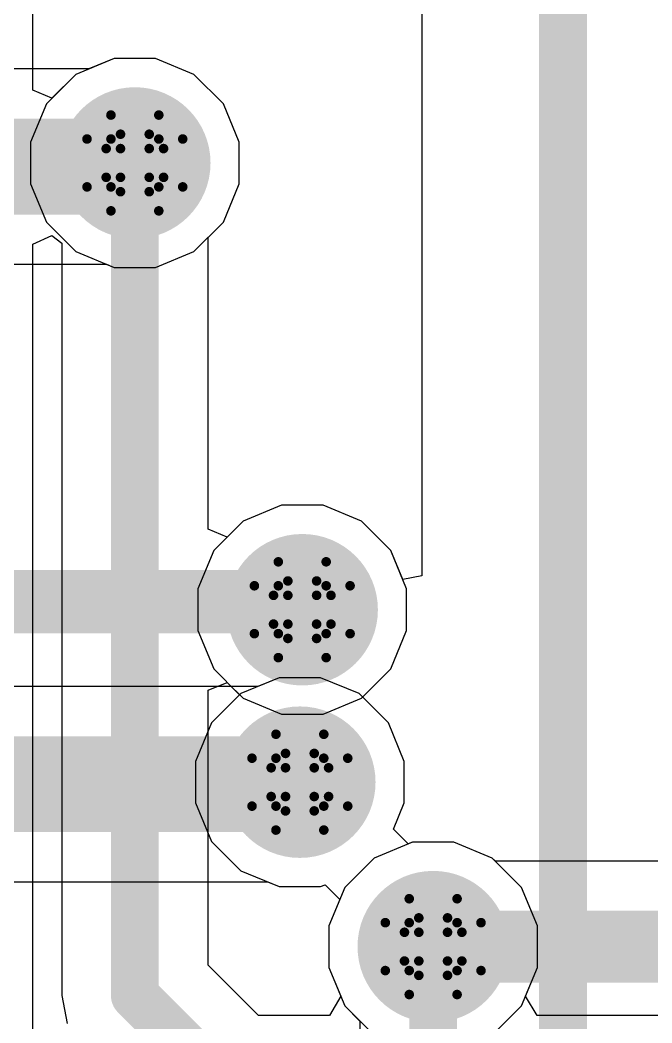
# Model space of a CAD drawing. Header units: inches. Extents: x -3 to 5259, y -3 to 5282.
# Drawn here: x 4.36 to 7.71, y 49.24 to 54.56 of the extents above; entities that cross this region are included whole.
import ezdxf

# ---------------------------------------------------------------- set-up
doc = ezdxf.new("R2010")
doc.units = ezdxf.units.IN
for name, color, linetype in [('Bottom Layer', 5, 'Continuous'), ('Bottom Solder', 6, 'Continuous'), ('Drill Drawing', 1, 'Continuous'), ('Layer 1', 16, 'Continuous'), ('Layer 2', 76, 'Continuous'), ('Top Layer', 1, 'Continuous'), ('Top Solder', 216, 'Continuous'), ('Via Holes', 16, 'Continuous')]:
    doc.layers.add(name, color=color, linetype=linetype)

msp = doc.modelspace()

# ---------------------------------------------------------------- hatches: boundary and pattern name
at = {"layer": 'Bottom Layer'}
h = msp.add_hatch(color=5, dxfattribs=at)
edge = h.paths.add_edge_path()
edge.add_arc((4.966238479999999, 53.80382178), 0.2999994, 0, 360)
h = msp.add_hatch(color=5, dxfattribs=at)
edge = h.paths.add_edge_path()
edge.add_arc((5.8545476, 51.435), 0.2999994, 0, 360)
h = msp.add_hatch(color=5, dxfattribs=at)
edge = h.paths.add_edge_path()
edge.add_arc((5.842, 50.5206), 0.2999994, 0, 360)
h = msp.add_hatch(color=5, dxfattribs=at)
edge = h.paths.add_edge_path()
edge.add_arc((6.549456039999999, 49.64856466), 0.2999994, 0, 360)
at = {"layer": 'Bottom Solder'}
h = msp.add_hatch(color=6, dxfattribs=at)
edge = h.paths.add_edge_path()
edge.add_arc((4.966238479999999, 53.80382178), 0.4015993999999999, 0, 360)
h = msp.add_hatch(color=6, dxfattribs=at)
edge = h.paths.add_edge_path()
edge.add_arc((5.8545476, 51.435), 0.4015993999999999, 0, 360)
h = msp.add_hatch(color=6, dxfattribs=at)
edge = h.paths.add_edge_path()
edge.add_arc((5.842, 50.5206), 0.4015993999999999, 0, 360)
h = msp.add_hatch(color=6, dxfattribs=at)
edge = h.paths.add_edge_path()
edge.add_arc((6.549456039999999, 49.64856466), 0.4015993999999999, 0, 360)
at = {"layer": 'Layer 1'}
h = msp.add_hatch(color=16, dxfattribs=at)
edge = h.paths.add_edge_path()
edge.add_arc((4.966238479999999, 53.80382178), 0.2999994, 0, 360)
h = msp.add_hatch(color=16, dxfattribs=at)
edge = h.paths.add_edge_path()
edge.add_arc((5.8545476, 51.435), 0.2999994, 0, 360)
h = msp.add_hatch(color=16, dxfattribs=at)
edge = h.paths.add_edge_path()
edge.add_arc((5.842, 50.5206), 0.2999994, 0, 360)
h = msp.add_hatch(color=16, dxfattribs=at)
edge = h.paths.add_edge_path()
edge.add_arc((6.549456039999999, 49.64856466), 0.2999994, 0, 360)
at = {"layer": 'Layer 2'}
h = msp.add_hatch(color=76, dxfattribs=at)
edge = h.paths.add_edge_path()
edge.add_arc((4.966238479999999, 53.80382178), 0.2999994, 0, 360)
h = msp.add_hatch(color=76, dxfattribs=at)
edge = h.paths.add_edge_path()
edge.add_arc((5.8545476, 51.435), 0.2999994, 0, 360)
h = msp.add_hatch(color=76, dxfattribs=at)
edge = h.paths.add_edge_path()
edge.add_arc((5.842, 50.5206), 0.2999994, 0, 360)
h = msp.add_hatch(color=76, dxfattribs=at)
edge = h.paths.add_edge_path()
edge.add_arc((6.549456039999999, 49.64856466), 0.2999994, 0, 360)
at = {"layer": 'Top Layer'}
h = msp.add_hatch(color=1, dxfattribs=at)
edge = h.paths.add_edge_path()
edge.add_arc((4.966238479999999, 53.80382178), 0.2999994, 0, 360)
h = msp.add_hatch(color=1, dxfattribs=at)
edge = h.paths.add_edge_path()
edge.add_arc((5.8545476, 51.435), 0.2999994, 0, 360)
h = msp.add_hatch(color=1, dxfattribs=at)
edge = h.paths.add_edge_path()
edge.add_arc((5.842, 50.5206), 0.2999994, 0, 360)
h = msp.add_hatch(color=1, dxfattribs=at)
edge = h.paths.add_edge_path()
edge.add_arc((6.549456039999999, 49.64856466), 0.2999994, 0, 360)
at = {"layer": 'Top Solder'}
h = msp.add_hatch(color=216, dxfattribs=at)
edge = h.paths.add_edge_path()
edge.add_arc((4.966238479999999, 53.80382178), 0.4015993999999999, 0, 360)
h = msp.add_hatch(color=216, dxfattribs=at)
edge = h.paths.add_edge_path()
edge.add_arc((5.8545476, 51.435), 0.4015993999999999, 0, 360)
h = msp.add_hatch(color=216, dxfattribs=at)
edge = h.paths.add_edge_path()
edge.add_arc((5.842, 50.5206), 0.4015993999999999, 0, 360)
h = msp.add_hatch(color=216, dxfattribs=at)
edge = h.paths.add_edge_path()
edge.add_arc((6.549456039999999, 49.64856466), 0.4015993999999999, 0, 360)
at = {"layer": 'Via Holes'}
h = msp.add_hatch(color=7, dxfattribs=at)
edge = h.paths.add_edge_path()
edge.add_arc((4.966238479999999, 53.80382178), 0.1499997, 0, 360)
h = msp.add_hatch(color=7, dxfattribs=at)
edge = h.paths.add_edge_path()
edge.add_arc((5.8545476, 51.435), 0.1499997, 0, 360)
h = msp.add_hatch(color=7, dxfattribs=at)
edge = h.paths.add_edge_path()
edge.add_arc((5.842, 50.5206), 0.1499997, 0, 360)
h = msp.add_hatch(color=7, dxfattribs=at)
edge = h.paths.add_edge_path()
edge.add_arc((6.549456039999999, 49.64856466), 0.1499997, 0, 360)

# ---------------------------------------------------------------- linework, layer by layer
at = {"layer": 'Bottom Layer'}
for p, q in [((4.42461142, 54.18917533999999), (4.42461142, 58.29936016)), ((4.85604058, 54.35782117999999), (4.65242402, 54.27348048)), ((5.07643638, 54.35782117999999), (4.85604058, 54.35782117999999)), ((5.28005294, 54.27348048), (5.07643638, 54.35782117999999)), ((4.65242402, 54.27348048), (4.52621142, 54.14726787999999)), ((5.43589718, 54.11763624), (5.28005294, 54.27348048)), ((4.52621142, 54.14726787999999), (4.42461142, 54.18917533999999)), ((5.52023788, 53.91401967999999), (5.43589718, 54.11763624)), ((5.52023788, 53.69362388), (5.52023788, 53.91401967999999)), ((5.43589718, 53.49000732), (5.52023788, 53.69362388)), ((5.35470354, 53.40881368), (5.43589718, 53.49000732)), ((4.42461142, 53.37410966), (4.525731359999999, 53.41962646)), ((4.525731359999999, 53.41962646), (4.57777342, 53.37923283999999)), ((5.35470354, 51.86231436), (5.35470354, 53.40881368)), ((4.42461142, 43.7144287), (4.42461142, 53.37410966)), ((4.57777342, 53.37923283999999), (4.57777342, 49.38976151999999)), ((5.7443497, 51.9889994), (5.54073314, 51.90465869999999)), ((5.964745499999999, 51.9889994), (5.7443497, 51.9889994)), ((6.16836206, 51.90465869999999), (5.964745499999999, 51.9889994)), ((5.54073314, 51.90465869999999), (5.45630354, 51.82022910000001)), ((6.324206299999999, 51.74881446), (6.16836206, 51.90465869999999)), ((5.45630354, 51.82022910000001), (5.35470354, 51.86231436)), ((6.408547, 51.5451979), (6.324206299999999, 51.74881446)), ((6.408547, 51.3248021), (6.408547, 51.5451979)), ((6.324206299999999, 51.12118553999999), (6.408547, 51.3248021)), ((6.16836206, 50.9653413), (6.324206299999999, 51.12118553999999)), ((5.35470354, 51.00768564), (5.45630354, 51.0497709)), ((5.45630354, 51.0497709), (5.54073314, 50.9653413)), ((5.35470354, 49.55066798), (5.35470354, 51.00768564)), ((5.54073314, 50.9653413), (5.7443497, 50.88100059999999)), ((5.964745499999999, 50.88100059999999), (6.16836206, 50.9653413)), ((5.7443497, 50.88100059999999), (5.964745499999999, 50.88100059999999)), ((6.43925814, 50.20256406), (6.23564158, 50.11822335999999)), ((6.65965394, 50.20256406), (6.43925814, 50.20256406)), ((6.8632705, 50.11822335999999), (6.65965394, 50.20256406)), ((6.23564158, 50.11822335999999), (6.07979734, 49.96237912)), ((7.01911474, 49.96237912), (6.8632705, 50.11822335999999)), ((6.07979734, 49.96237912), (5.99545664, 49.75876256)), ((7.10345544, 49.75876256), (7.01911474, 49.96237912)), ((5.99545664, 49.75876256), (5.99545664, 49.53836676)), ((7.10345544, 49.53836676), (7.10345544, 49.75876256)), ((5.62190646, 49.28346506), (5.35470354, 49.55066798)), ((5.99545664, 49.53836676), (6.05895664, 49.3850676)), ((7.03995544, 49.3850676), (7.10345544, 49.53836676)), ((4.57777342, 49.38976151999999), (4.6073441, 49.24110294)), ((6.05895664, 49.3850676), (5.99833446, 49.28346506)), ((7.100577619999999, 49.28346506), (7.03995544, 49.3850676)), ((5.99833446, 49.28346506), (5.62190646, 49.28346506)), ((18.8835919, 49.28346506), (7.100577619999999, 49.28346506))]:
    msp.add_line(p, q, dxfattribs=at)
for points in [[(4.966238479999999, 49.38976151999999, 0.254, 0.254, 0), (4.966238479999999, 53.80382178, 0.254, 0.254, 0)], [(4.966238479999999, 49.38976151999999, 0.254, 0.254, 0), (5.460999999999999, 48.895, 0.254, 0.254, 0)]]:
    msp.add_lwpolyline(points, format="xyseb", dxfattribs=at)
for points in [[(4.90273848, 53.80382178, 0.127, 0.127, 1), (5.02973848, 53.80382178, 0.127, 0.127, 1)], [(4.90273848, 49.38976151999999, 0.127, 0.127, 1), (5.02973848, 49.38976151999999, 0.127, 0.127, 1)], [(4.90273848, 49.38976151999999, 0.127, 0.127, 1), (5.02973848, 49.38976151999999, 0.127, 0.127, 1)]]:
    msp.add_lwpolyline(points, format="xyseb", close=True, dxfattribs=at)
at = {"layer": 'Drill Drawing'}
for points in [[(4.83923848, 53.93082178, 0.0508, 0.0508, 0), (4.83923848, 54.05782177999999, 0.0508, 0.0508, 0)], [(4.83923848, 54.05782177999999, 0.0508, 0.0508, 0), (5.09323848, 54.05782177999999, 0.0508, 0.0508, 0)], [(5.09323848, 53.93082178, 0.0508, 0.0508, 0), (5.09323848, 54.05782177999999, 0.0508, 0.0508, 0)], [(4.890038479999999, 53.88002178, 0.0508, 0.0508, 0), (4.890038479999999, 53.95622177999999, 0.0508, 0.0508, 0)], [(4.890038479999999, 53.95622177999999, 0.0508, 0.0508, 0), (5.04243848, 53.95622177999999, 0.0508, 0.0508, 0)], [(5.04243848, 53.88002178, 0.0508, 0.0508, 0), (5.04243848, 53.95622177999999, 0.0508, 0.0508, 0)], [(4.71223848, 53.67682178, 0.0508, 0.0508, 0), (4.71223848, 53.93082178, 0.0508, 0.0508, 0)], [(4.71223848, 53.93082178, 0.0508, 0.0508, 0), (4.83923848, 53.93082178, 0.0508, 0.0508, 0)], [(5.09323848, 53.93082178, 0.0508, 0.0508, 0), (5.220238479999999, 53.93082178, 0.0508, 0.0508, 0)], [(5.220238479999999, 53.67682178, 0.0508, 0.0508, 0), (5.220238479999999, 53.93082178, 0.0508, 0.0508, 0)], [(4.813838479999999, 53.72762177999999, 0.0508, 0.0508, 0), (4.813838479999999, 53.88002178, 0.0508, 0.0508, 0)], [(4.813838479999999, 53.88002178, 0.0508, 0.0508, 0), (4.890038479999999, 53.88002178, 0.0508, 0.0508, 0)], [(5.04243848, 53.88002178, 0.0508, 0.0508, 0), (5.11863848, 53.88002178, 0.0508, 0.0508, 0)], [(5.11863848, 53.72762177999999, 0.0508, 0.0508, 0), (5.11863848, 53.88002178, 0.0508, 0.0508, 0)], [(4.813838479999999, 53.72762177999999, 0.0508, 0.0508, 0), (4.890038479999999, 53.72762177999999, 0.0508, 0.0508, 0)], [(4.890038479999999, 53.65142178, 0.0508, 0.0508, 0), (4.890038479999999, 53.72762177999999, 0.0508, 0.0508, 0)], [(5.04243848, 53.72762177999999, 0.0508, 0.0508, 0), (5.11863848, 53.72762177999999, 0.0508, 0.0508, 0)], [(5.04243848, 53.65142178, 0.0508, 0.0508, 0), (5.04243848, 53.72762177999999, 0.0508, 0.0508, 0)], [(4.71223848, 53.67682178, 0.0508, 0.0508, 0), (4.83923848, 53.67682178, 0.0508, 0.0508, 0)], [(4.83923848, 53.54982178, 0.0508, 0.0508, 0), (4.83923848, 53.67682178, 0.0508, 0.0508, 0)], [(4.890038479999999, 53.65142178, 0.0508, 0.0508, 0), (5.04243848, 53.65142178, 0.0508, 0.0508, 0)], [(5.09323848, 53.67682178, 0.0508, 0.0508, 0), (5.220238479999999, 53.67682178, 0.0508, 0.0508, 0)], [(5.09323848, 53.54982178, 0.0508, 0.0508, 0), (5.09323848, 53.67682178, 0.0508, 0.0508, 0)], [(4.83923848, 53.54982178, 0.0508, 0.0508, 0), (5.09323848, 53.54982178, 0.0508, 0.0508, 0)], [(5.727547599999999, 51.56199999999999, 0.0508, 0.0508, 0), (5.727547599999999, 51.689, 0.0508, 0.0508, 0)], [(5.727547599999999, 51.689, 0.0508, 0.0508, 0), (5.9815476, 51.689, 0.0508, 0.0508, 0)], [(5.9815476, 51.56199999999999, 0.0508, 0.0508, 0), (5.9815476, 51.689, 0.0508, 0.0508, 0)], [(5.6005476, 51.308, 0.0508, 0.0508, 0), (5.6005476, 51.56199999999999, 0.0508, 0.0508, 0)], [(5.6005476, 51.56199999999999, 0.0508, 0.0508, 0), (5.727547599999999, 51.56199999999999, 0.0508, 0.0508, 0)], [(5.7783476, 51.5112, 0.0508, 0.0508, 0), (5.7783476, 51.5874, 0.0508, 0.0508, 0)], [(5.7783476, 51.5874, 0.0508, 0.0508, 0), (5.9307476, 51.5874, 0.0508, 0.0508, 0)], [(5.9307476, 51.5112, 0.0508, 0.0508, 0), (5.9307476, 51.5874, 0.0508, 0.0508, 0)], [(5.9815476, 51.56199999999999, 0.0508, 0.0508, 0), (6.1085476, 51.56199999999999, 0.0508, 0.0508, 0)], [(6.1085476, 51.308, 0.0508, 0.0508, 0), (6.1085476, 51.56199999999999, 0.0508, 0.0508, 0)], [(5.7021476, 51.3588, 0.0508, 0.0508, 0), (5.7021476, 51.5112, 0.0508, 0.0508, 0)], [(5.7021476, 51.5112, 0.0508, 0.0508, 0), (5.7783476, 51.5112, 0.0508, 0.0508, 0)], [(5.9307476, 51.5112, 0.0508, 0.0508, 0), (6.0069476, 51.5112, 0.0508, 0.0508, 0)], [(6.0069476, 51.3588, 0.0508, 0.0508, 0), (6.0069476, 51.5112, 0.0508, 0.0508, 0)], [(5.7021476, 51.3588, 0.0508, 0.0508, 0), (5.7783476, 51.3588, 0.0508, 0.0508, 0)], [(5.7783476, 51.2826, 0.0508, 0.0508, 0), (5.7783476, 51.3588, 0.0508, 0.0508, 0)], [(5.9307476, 51.3588, 0.0508, 0.0508, 0), (6.0069476, 51.3588, 0.0508, 0.0508, 0)], [(5.9307476, 51.2826, 0.0508, 0.0508, 0), (5.9307476, 51.3588, 0.0508, 0.0508, 0)], [(5.6005476, 51.308, 0.0508, 0.0508, 0), (5.727547599999999, 51.308, 0.0508, 0.0508, 0)], [(5.727547599999999, 51.181, 0.0508, 0.0508, 0), (5.727547599999999, 51.308, 0.0508, 0.0508, 0)], [(5.9815476, 51.308, 0.0508, 0.0508, 0), (6.1085476, 51.308, 0.0508, 0.0508, 0)], [(5.9815476, 51.181, 0.0508, 0.0508, 0), (5.9815476, 51.308, 0.0508, 0.0508, 0)], [(5.7783476, 51.2826, 0.0508, 0.0508, 0), (5.9307476, 51.2826, 0.0508, 0.0508, 0)], [(5.727547599999999, 51.181, 0.0508, 0.0508, 0), (5.9815476, 51.181, 0.0508, 0.0508, 0)], [(5.715, 50.6476, 0.0508, 0.0508, 0), (5.715, 50.7746, 0.0508, 0.0508, 0)], [(5.715, 50.7746, 0.0508, 0.0508, 0), (5.968999999999999, 50.7746, 0.0508, 0.0508, 0)], [(5.968999999999999, 50.6476, 0.0508, 0.0508, 0), (5.968999999999999, 50.7746, 0.0508, 0.0508, 0)], [(5.7658, 50.59679999999999, 0.0508, 0.0508, 0), (5.7658, 50.673, 0.0508, 0.0508, 0)], [(5.7658, 50.673, 0.0508, 0.0508, 0), (5.9182, 50.673, 0.0508, 0.0508, 0)], [(5.9182, 50.59679999999999, 0.0508, 0.0508, 0), (5.9182, 50.673, 0.0508, 0.0508, 0)], [(5.588, 50.3936, 0.0508, 0.0508, 0), (5.588, 50.6476, 0.0508, 0.0508, 0)], [(5.588, 50.6476, 0.0508, 0.0508, 0), (5.715, 50.6476, 0.0508, 0.0508, 0)], [(5.968999999999999, 50.6476, 0.0508, 0.0508, 0), (6.095999999999999, 50.6476, 0.0508, 0.0508, 0)], [(6.095999999999999, 50.3936, 0.0508, 0.0508, 0), (6.095999999999999, 50.6476, 0.0508, 0.0508, 0)], [(5.6896, 50.44439999999999, 0.0508, 0.0508, 0), (5.6896, 50.59679999999999, 0.0508, 0.0508, 0)], [(5.6896, 50.59679999999999, 0.0508, 0.0508, 0), (5.7658, 50.59679999999999, 0.0508, 0.0508, 0)], [(5.9182, 50.59679999999999, 0.0508, 0.0508, 0), (5.9944, 50.59679999999999, 0.0508, 0.0508, 0)], [(5.9944, 50.44439999999999, 0.0508, 0.0508, 0), (5.9944, 50.59679999999999, 0.0508, 0.0508, 0)], [(5.6896, 50.44439999999999, 0.0508, 0.0508, 0), (5.7658, 50.44439999999999, 0.0508, 0.0508, 0)], [(5.7658, 50.3682, 0.0508, 0.0508, 0), (5.7658, 50.44439999999999, 0.0508, 0.0508, 0)], [(5.9182, 50.44439999999999, 0.0508, 0.0508, 0), (5.9944, 50.44439999999999, 0.0508, 0.0508, 0)], [(5.9182, 50.3682, 0.0508, 0.0508, 0), (5.9182, 50.44439999999999, 0.0508, 0.0508, 0)], [(5.588, 50.3936, 0.0508, 0.0508, 0), (5.715, 50.3936, 0.0508, 0.0508, 0)], [(5.715, 50.2666, 0.0508, 0.0508, 0), (5.715, 50.3936, 0.0508, 0.0508, 0)], [(5.968999999999999, 50.3936, 0.0508, 0.0508, 0), (6.095999999999999, 50.3936, 0.0508, 0.0508, 0)], [(5.968999999999999, 50.2666, 0.0508, 0.0508, 0), (5.968999999999999, 50.3936, 0.0508, 0.0508, 0)], [(5.7658, 50.3682, 0.0508, 0.0508, 0), (5.9182, 50.3682, 0.0508, 0.0508, 0)], [(5.715, 50.2666, 0.0508, 0.0508, 0), (5.968999999999999, 50.2666, 0.0508, 0.0508, 0)], [(6.422456039999999, 49.77556465999999, 0.0508, 0.0508, 0), (6.422456039999999, 49.90256466, 0.0508, 0.0508, 0)], [(6.422456039999999, 49.90256466, 0.0508, 0.0508, 0), (6.67645604, 49.90256466, 0.0508, 0.0508, 0)], [(6.67645604, 49.77556465999999, 0.0508, 0.0508, 0), (6.67645604, 49.90256466, 0.0508, 0.0508, 0)], [(6.473256039999999, 49.72476466, 0.0508, 0.0508, 0), (6.473256039999999, 49.80096466, 0.0508, 0.0508, 0)], [(6.473256039999999, 49.80096466, 0.0508, 0.0508, 0), (6.625656039999999, 49.80096466, 0.0508, 0.0508, 0)], [(6.625656039999999, 49.72476466, 0.0508, 0.0508, 0), (6.625656039999999, 49.80096466, 0.0508, 0.0508, 0)], [(6.295456039999999, 49.52156466, 0.0508, 0.0508, 0), (6.295456039999999, 49.77556465999999, 0.0508, 0.0508, 0)], [(6.295456039999999, 49.77556465999999, 0.0508, 0.0508, 0), (6.422456039999999, 49.77556465999999, 0.0508, 0.0508, 0)], [(6.67645604, 49.77556465999999, 0.0508, 0.0508, 0), (6.803456039999999, 49.77556465999999, 0.0508, 0.0508, 0)], [(6.803456039999999, 49.52156466, 0.0508, 0.0508, 0), (6.803456039999999, 49.77556465999999, 0.0508, 0.0508, 0)], [(6.397056039999999, 49.57236466, 0.0508, 0.0508, 0), (6.397056039999999, 49.72476466, 0.0508, 0.0508, 0)], [(6.397056039999999, 49.72476466, 0.0508, 0.0508, 0), (6.473256039999999, 49.72476466, 0.0508, 0.0508, 0)], [(6.625656039999999, 49.72476466, 0.0508, 0.0508, 0), (6.701856039999999, 49.72476466, 0.0508, 0.0508, 0)], [(6.701856039999999, 49.57236466, 0.0508, 0.0508, 0), (6.701856039999999, 49.72476466, 0.0508, 0.0508, 0)], [(6.397056039999999, 49.57236466, 0.0508, 0.0508, 0), (6.473256039999999, 49.57236466, 0.0508, 0.0508, 0)], [(6.473256039999999, 49.49616466, 0.0508, 0.0508, 0), (6.473256039999999, 49.57236466, 0.0508, 0.0508, 0)], [(6.625656039999999, 49.57236466, 0.0508, 0.0508, 0), (6.701856039999999, 49.57236466, 0.0508, 0.0508, 0)], [(6.625656039999999, 49.49616466, 0.0508, 0.0508, 0), (6.625656039999999, 49.57236466, 0.0508, 0.0508, 0)], [(6.295456039999999, 49.52156466, 0.0508, 0.0508, 0), (6.422456039999999, 49.52156466, 0.0508, 0.0508, 0)], [(6.422456039999999, 49.39456466, 0.0508, 0.0508, 0), (6.422456039999999, 49.52156466, 0.0508, 0.0508, 0)], [(6.473256039999999, 49.49616466, 0.0508, 0.0508, 0), (6.625656039999999, 49.49616466, 0.0508, 0.0508, 0)], [(6.67645604, 49.52156466, 0.0508, 0.0508, 0), (6.803456039999999, 49.52156466, 0.0508, 0.0508, 0)], [(6.67645604, 49.39456466, 0.0508, 0.0508, 0), (6.67645604, 49.52156466, 0.0508, 0.0508, 0)], [(6.422456039999999, 49.39456466, 0.0508, 0.0508, 0), (6.67645604, 49.39456466, 0.0508, 0.0508, 0)]]:
    msp.add_lwpolyline(points, format="xyseb", dxfattribs=at)
for points in [[(4.82653848, 54.05782177999999, 0.0254, 0.0254, 1), (4.851938479999999, 54.05782177999999, 0.0254, 0.0254, 1)], [(4.82653848, 54.05782177999999, 0.0254, 0.0254, 1), (4.851938479999999, 54.05782177999999, 0.0254, 0.0254, 1)], [(5.08053848, 54.05782177999999, 0.0254, 0.0254, 1), (5.10593848, 54.05782177999999, 0.0254, 0.0254, 1)], [(5.08053848, 54.05782177999999, 0.0254, 0.0254, 1), (5.10593848, 54.05782177999999, 0.0254, 0.0254, 1)], [(4.87733848, 53.95622177999999, 0.0254, 0.0254, 1), (4.90273848, 53.95622177999999, 0.0254, 0.0254, 1)], [(4.87733848, 53.95622177999999, 0.0254, 0.0254, 1), (4.90273848, 53.95622177999999, 0.0254, 0.0254, 1)], [(5.02973848, 53.95622177999999, 0.0254, 0.0254, 1), (5.05513848, 53.95622177999999, 0.0254, 0.0254, 1)], [(5.02973848, 53.95622177999999, 0.0254, 0.0254, 1), (5.05513848, 53.95622177999999, 0.0254, 0.0254, 1)], [(4.699538479999999, 53.93082178, 0.0254, 0.0254, 1), (4.72493848, 53.93082178, 0.0254, 0.0254, 1)], [(4.699538479999999, 53.93082178, 0.0254, 0.0254, 1), (4.72493848, 53.93082178, 0.0254, 0.0254, 1)], [(4.82653848, 53.93082178, 0.0254, 0.0254, 1), (4.851938479999999, 53.93082178, 0.0254, 0.0254, 1)], [(4.82653848, 53.93082178, 0.0254, 0.0254, 1), (4.851938479999999, 53.93082178, 0.0254, 0.0254, 1)], [(5.08053848, 53.93082178, 0.0254, 0.0254, 1), (5.10593848, 53.93082178, 0.0254, 0.0254, 1)], [(5.08053848, 53.93082178, 0.0254, 0.0254, 1), (5.10593848, 53.93082178, 0.0254, 0.0254, 1)], [(5.207538479999999, 53.93082178, 0.0254, 0.0254, 1), (5.23293848, 53.93082178, 0.0254, 0.0254, 1)], [(5.207538479999999, 53.93082178, 0.0254, 0.0254, 1), (5.23293848, 53.93082178, 0.0254, 0.0254, 1)], [(4.80113848, 53.88002178, 0.0254, 0.0254, 1), (4.82653848, 53.88002178, 0.0254, 0.0254, 1)], [(4.80113848, 53.88002178, 0.0254, 0.0254, 1), (4.82653848, 53.88002178, 0.0254, 0.0254, 1)], [(4.87733848, 53.88002178, 0.0254, 0.0254, 1), (4.90273848, 53.88002178, 0.0254, 0.0254, 1)], [(4.87733848, 53.88002178, 0.0254, 0.0254, 1), (4.90273848, 53.88002178, 0.0254, 0.0254, 1)], [(5.02973848, 53.88002178, 0.0254, 0.0254, 1), (5.05513848, 53.88002178, 0.0254, 0.0254, 1)], [(5.02973848, 53.88002178, 0.0254, 0.0254, 1), (5.05513848, 53.88002178, 0.0254, 0.0254, 1)], [(5.10593848, 53.88002178, 0.0254, 0.0254, 1), (5.13133848, 53.88002178, 0.0254, 0.0254, 1)], [(5.10593848, 53.88002178, 0.0254, 0.0254, 1), (5.13133848, 53.88002178, 0.0254, 0.0254, 1)], [(4.80113848, 53.72762177999999, 0.0254, 0.0254, 1), (4.82653848, 53.72762177999999, 0.0254, 0.0254, 1)], [(4.80113848, 53.72762177999999, 0.0254, 0.0254, 1), (4.82653848, 53.72762177999999, 0.0254, 0.0254, 1)], [(4.87733848, 53.72762177999999, 0.0254, 0.0254, 1), (4.90273848, 53.72762177999999, 0.0254, 0.0254, 1)], [(4.87733848, 53.72762177999999, 0.0254, 0.0254, 1), (4.90273848, 53.72762177999999, 0.0254, 0.0254, 1)], [(5.02973848, 53.72762177999999, 0.0254, 0.0254, 1), (5.05513848, 53.72762177999999, 0.0254, 0.0254, 1)], [(5.02973848, 53.72762177999999, 0.0254, 0.0254, 1), (5.05513848, 53.72762177999999, 0.0254, 0.0254, 1)], [(5.10593848, 53.72762177999999, 0.0254, 0.0254, 1), (5.13133848, 53.72762177999999, 0.0254, 0.0254, 1)], [(5.10593848, 53.72762177999999, 0.0254, 0.0254, 1), (5.13133848, 53.72762177999999, 0.0254, 0.0254, 1)], [(4.699538479999999, 53.67682178, 0.0254, 0.0254, 1), (4.72493848, 53.67682178, 0.0254, 0.0254, 1)], [(4.699538479999999, 53.67682178, 0.0254, 0.0254, 1), (4.72493848, 53.67682178, 0.0254, 0.0254, 1)], [(4.82653848, 53.67682178, 0.0254, 0.0254, 1), (4.851938479999999, 53.67682178, 0.0254, 0.0254, 1)], [(4.82653848, 53.67682178, 0.0254, 0.0254, 1), (4.851938479999999, 53.67682178, 0.0254, 0.0254, 1)], [(4.87733848, 53.65142178, 0.0254, 0.0254, 1), (4.90273848, 53.65142178, 0.0254, 0.0254, 1)], [(4.87733848, 53.65142178, 0.0254, 0.0254, 1), (4.90273848, 53.65142178, 0.0254, 0.0254, 1)], [(5.02973848, 53.65142178, 0.0254, 0.0254, 1), (5.05513848, 53.65142178, 0.0254, 0.0254, 1)], [(5.02973848, 53.65142178, 0.0254, 0.0254, 1), (5.05513848, 53.65142178, 0.0254, 0.0254, 1)], [(5.08053848, 53.67682178, 0.0254, 0.0254, 1), (5.10593848, 53.67682178, 0.0254, 0.0254, 1)], [(5.08053848, 53.67682178, 0.0254, 0.0254, 1), (5.10593848, 53.67682178, 0.0254, 0.0254, 1)], [(5.207538479999999, 53.67682178, 0.0254, 0.0254, 1), (5.23293848, 53.67682178, 0.0254, 0.0254, 1)], [(5.207538479999999, 53.67682178, 0.0254, 0.0254, 1), (5.23293848, 53.67682178, 0.0254, 0.0254, 1)], [(4.82653848, 53.54982178, 0.0254, 0.0254, 1), (4.851938479999999, 53.54982178, 0.0254, 0.0254, 1)], [(4.82653848, 53.54982178, 0.0254, 0.0254, 1), (4.851938479999999, 53.54982178, 0.0254, 0.0254, 1)], [(5.08053848, 53.54982178, 0.0254, 0.0254, 1), (5.10593848, 53.54982178, 0.0254, 0.0254, 1)], [(5.08053848, 53.54982178, 0.0254, 0.0254, 1), (5.10593848, 53.54982178, 0.0254, 0.0254, 1)], [(5.7148476, 51.689, 0.0254, 0.0254, 1), (5.7402476, 51.689, 0.0254, 0.0254, 1)], [(5.7148476, 51.689, 0.0254, 0.0254, 1), (5.7402476, 51.689, 0.0254, 0.0254, 1)], [(5.9688476, 51.689, 0.0254, 0.0254, 1), (5.9942476, 51.689, 0.0254, 0.0254, 1)], [(5.9688476, 51.689, 0.0254, 0.0254, 1), (5.9942476, 51.689, 0.0254, 0.0254, 1)], [(5.5878476, 51.56199999999999, 0.0254, 0.0254, 1), (5.613247599999999, 51.56199999999999, 0.0254, 0.0254, 1)], [(5.5878476, 51.56199999999999, 0.0254, 0.0254, 1), (5.613247599999999, 51.56199999999999, 0.0254, 0.0254, 1)], [(5.7148476, 51.56199999999999, 0.0254, 0.0254, 1), (5.7402476, 51.56199999999999, 0.0254, 0.0254, 1)], [(5.7148476, 51.56199999999999, 0.0254, 0.0254, 1), (5.7402476, 51.56199999999999, 0.0254, 0.0254, 1)], [(5.765647599999999, 51.5874, 0.0254, 0.0254, 1), (5.7910476, 51.5874, 0.0254, 0.0254, 1)], [(5.765647599999999, 51.5874, 0.0254, 0.0254, 1), (5.7910476, 51.5874, 0.0254, 0.0254, 1)], [(5.9180476, 51.5874, 0.0254, 0.0254, 1), (5.9434476, 51.5874, 0.0254, 0.0254, 1)], [(5.9180476, 51.5874, 0.0254, 0.0254, 1), (5.9434476, 51.5874, 0.0254, 0.0254, 1)], [(5.9688476, 51.56199999999999, 0.0254, 0.0254, 1), (5.9942476, 51.56199999999999, 0.0254, 0.0254, 1)], [(5.9688476, 51.56199999999999, 0.0254, 0.0254, 1), (5.9942476, 51.56199999999999, 0.0254, 0.0254, 1)], [(6.0958476, 51.56199999999999, 0.0254, 0.0254, 1), (6.1212476, 51.56199999999999, 0.0254, 0.0254, 1)], [(6.0958476, 51.56199999999999, 0.0254, 0.0254, 1), (6.1212476, 51.56199999999999, 0.0254, 0.0254, 1)], [(5.689447599999999, 51.5112, 0.0254, 0.0254, 1), (5.7148476, 51.5112, 0.0254, 0.0254, 1)], [(5.689447599999999, 51.5112, 0.0254, 0.0254, 1), (5.7148476, 51.5112, 0.0254, 0.0254, 1)], [(5.765647599999999, 51.5112, 0.0254, 0.0254, 1), (5.7910476, 51.5112, 0.0254, 0.0254, 1)], [(5.765647599999999, 51.5112, 0.0254, 0.0254, 1), (5.7910476, 51.5112, 0.0254, 0.0254, 1)], [(5.9180476, 51.5112, 0.0254, 0.0254, 1), (5.9434476, 51.5112, 0.0254, 0.0254, 1)], [(5.9180476, 51.5112, 0.0254, 0.0254, 1), (5.9434476, 51.5112, 0.0254, 0.0254, 1)], [(5.9942476, 51.5112, 0.0254, 0.0254, 1), (6.0196476, 51.5112, 0.0254, 0.0254, 1)], [(5.9942476, 51.5112, 0.0254, 0.0254, 1), (6.0196476, 51.5112, 0.0254, 0.0254, 1)], [(5.689447599999999, 51.3588, 0.0254, 0.0254, 1), (5.7148476, 51.3588, 0.0254, 0.0254, 1)], [(5.689447599999999, 51.3588, 0.0254, 0.0254, 1), (5.7148476, 51.3588, 0.0254, 0.0254, 1)], [(5.765647599999999, 51.3588, 0.0254, 0.0254, 1), (5.7910476, 51.3588, 0.0254, 0.0254, 1)], [(5.765647599999999, 51.3588, 0.0254, 0.0254, 1), (5.7910476, 51.3588, 0.0254, 0.0254, 1)], [(5.9180476, 51.3588, 0.0254, 0.0254, 1), (5.9434476, 51.3588, 0.0254, 0.0254, 1)], [(5.9180476, 51.3588, 0.0254, 0.0254, 1), (5.9434476, 51.3588, 0.0254, 0.0254, 1)], [(5.9942476, 51.3588, 0.0254, 0.0254, 1), (6.0196476, 51.3588, 0.0254, 0.0254, 1)], [(5.9942476, 51.3588, 0.0254, 0.0254, 1), (6.0196476, 51.3588, 0.0254, 0.0254, 1)], [(5.5878476, 51.308, 0.0254, 0.0254, 1), (5.613247599999999, 51.308, 0.0254, 0.0254, 1)], [(5.5878476, 51.308, 0.0254, 0.0254, 1), (5.613247599999999, 51.308, 0.0254, 0.0254, 1)], [(5.7148476, 51.308, 0.0254, 0.0254, 1), (5.7402476, 51.308, 0.0254, 0.0254, 1)], [(5.7148476, 51.308, 0.0254, 0.0254, 1), (5.7402476, 51.308, 0.0254, 0.0254, 1)], [(5.9688476, 51.308, 0.0254, 0.0254, 1), (5.9942476, 51.308, 0.0254, 0.0254, 1)], [(5.9688476, 51.308, 0.0254, 0.0254, 1), (5.9942476, 51.308, 0.0254, 0.0254, 1)], [(6.0958476, 51.308, 0.0254, 0.0254, 1), (6.1212476, 51.308, 0.0254, 0.0254, 1)], [(6.0958476, 51.308, 0.0254, 0.0254, 1), (6.1212476, 51.308, 0.0254, 0.0254, 1)], [(5.765647599999999, 51.2826, 0.0254, 0.0254, 1), (5.7910476, 51.2826, 0.0254, 0.0254, 1)], [(5.765647599999999, 51.2826, 0.0254, 0.0254, 1), (5.7910476, 51.2826, 0.0254, 0.0254, 1)], [(5.9180476, 51.2826, 0.0254, 0.0254, 1), (5.9434476, 51.2826, 0.0254, 0.0254, 1)], [(5.9180476, 51.2826, 0.0254, 0.0254, 1), (5.9434476, 51.2826, 0.0254, 0.0254, 1)], [(5.7148476, 51.181, 0.0254, 0.0254, 1), (5.7402476, 51.181, 0.0254, 0.0254, 1)], [(5.7148476, 51.181, 0.0254, 0.0254, 1), (5.7402476, 51.181, 0.0254, 0.0254, 1)], [(5.9688476, 51.181, 0.0254, 0.0254, 1), (5.9942476, 51.181, 0.0254, 0.0254, 1)], [(5.9688476, 51.181, 0.0254, 0.0254, 1), (5.9942476, 51.181, 0.0254, 0.0254, 1)], [(5.7023, 50.7746, 0.0254, 0.0254, 1), (5.7277, 50.7746, 0.0254, 0.0254, 1)], [(5.7023, 50.7746, 0.0254, 0.0254, 1), (5.7277, 50.7746, 0.0254, 0.0254, 1)], [(5.9563, 50.7746, 0.0254, 0.0254, 1), (5.981699999999999, 50.7746, 0.0254, 0.0254, 1)], [(5.9563, 50.7746, 0.0254, 0.0254, 1), (5.981699999999999, 50.7746, 0.0254, 0.0254, 1)], [(5.7531, 50.673, 0.0254, 0.0254, 1), (5.7785, 50.673, 0.0254, 0.0254, 1)], [(5.7531, 50.673, 0.0254, 0.0254, 1), (5.7785, 50.673, 0.0254, 0.0254, 1)], [(5.9055, 50.673, 0.0254, 0.0254, 1), (5.9309, 50.673, 0.0254, 0.0254, 1)], [(5.9055, 50.673, 0.0254, 0.0254, 1), (5.9309, 50.673, 0.0254, 0.0254, 1)], [(5.575299999999999, 50.6476, 0.0254, 0.0254, 1), (5.6007, 50.6476, 0.0254, 0.0254, 1)], [(5.575299999999999, 50.6476, 0.0254, 0.0254, 1), (5.6007, 50.6476, 0.0254, 0.0254, 1)], [(5.7023, 50.6476, 0.0254, 0.0254, 1), (5.7277, 50.6476, 0.0254, 0.0254, 1)], [(5.7023, 50.6476, 0.0254, 0.0254, 1), (5.7277, 50.6476, 0.0254, 0.0254, 1)], [(5.9563, 50.6476, 0.0254, 0.0254, 1), (5.981699999999999, 50.6476, 0.0254, 0.0254, 1)], [(5.9563, 50.6476, 0.0254, 0.0254, 1), (5.981699999999999, 50.6476, 0.0254, 0.0254, 1)], [(6.083299999999999, 50.6476, 0.0254, 0.0254, 1), (6.1087, 50.6476, 0.0254, 0.0254, 1)], [(6.083299999999999, 50.6476, 0.0254, 0.0254, 1), (6.1087, 50.6476, 0.0254, 0.0254, 1)], [(5.6769, 50.59679999999999, 0.0254, 0.0254, 1), (5.7023, 50.59679999999999, 0.0254, 0.0254, 1)], [(5.6769, 50.59679999999999, 0.0254, 0.0254, 1), (5.7023, 50.59679999999999, 0.0254, 0.0254, 1)], [(5.7531, 50.59679999999999, 0.0254, 0.0254, 1), (5.7785, 50.59679999999999, 0.0254, 0.0254, 1)], [(5.7531, 50.59679999999999, 0.0254, 0.0254, 1), (5.7785, 50.59679999999999, 0.0254, 0.0254, 1)], [(5.9055, 50.59679999999999, 0.0254, 0.0254, 1), (5.9309, 50.59679999999999, 0.0254, 0.0254, 1)], [(5.9055, 50.59679999999999, 0.0254, 0.0254, 1), (5.9309, 50.59679999999999, 0.0254, 0.0254, 1)], [(5.981699999999999, 50.59679999999999, 0.0254, 0.0254, 1), (6.007099999999999, 50.59679999999999, 0.0254, 0.0254, 1)], [(5.981699999999999, 50.59679999999999, 0.0254, 0.0254, 1), (6.007099999999999, 50.59679999999999, 0.0254, 0.0254, 1)], [(5.6769, 50.44439999999999, 0.0254, 0.0254, 1), (5.7023, 50.44439999999999, 0.0254, 0.0254, 1)], [(5.6769, 50.44439999999999, 0.0254, 0.0254, 1), (5.7023, 50.44439999999999, 0.0254, 0.0254, 1)], [(5.7531, 50.44439999999999, 0.0254, 0.0254, 1), (5.7785, 50.44439999999999, 0.0254, 0.0254, 1)], [(5.7531, 50.44439999999999, 0.0254, 0.0254, 1), (5.7785, 50.44439999999999, 0.0254, 0.0254, 1)], [(5.9055, 50.44439999999999, 0.0254, 0.0254, 1), (5.9309, 50.44439999999999, 0.0254, 0.0254, 1)], [(5.9055, 50.44439999999999, 0.0254, 0.0254, 1), (5.9309, 50.44439999999999, 0.0254, 0.0254, 1)], [(5.981699999999999, 50.44439999999999, 0.0254, 0.0254, 1), (6.007099999999999, 50.44439999999999, 0.0254, 0.0254, 1)], [(5.981699999999999, 50.44439999999999, 0.0254, 0.0254, 1), (6.007099999999999, 50.44439999999999, 0.0254, 0.0254, 1)], [(5.575299999999999, 50.3936, 0.0254, 0.0254, 1), (5.6007, 50.3936, 0.0254, 0.0254, 1)], [(5.575299999999999, 50.3936, 0.0254, 0.0254, 1), (5.6007, 50.3936, 0.0254, 0.0254, 1)], [(5.7023, 50.3936, 0.0254, 0.0254, 1), (5.7277, 50.3936, 0.0254, 0.0254, 1)], [(5.7023, 50.3936, 0.0254, 0.0254, 1), (5.7277, 50.3936, 0.0254, 0.0254, 1)], [(5.9563, 50.3936, 0.0254, 0.0254, 1), (5.981699999999999, 50.3936, 0.0254, 0.0254, 1)], [(5.9563, 50.3936, 0.0254, 0.0254, 1), (5.981699999999999, 50.3936, 0.0254, 0.0254, 1)], [(6.083299999999999, 50.3936, 0.0254, 0.0254, 1), (6.1087, 50.3936, 0.0254, 0.0254, 1)], [(6.083299999999999, 50.3936, 0.0254, 0.0254, 1), (6.1087, 50.3936, 0.0254, 0.0254, 1)], [(5.7531, 50.3682, 0.0254, 0.0254, 1), (5.7785, 50.3682, 0.0254, 0.0254, 1)], [(5.7531, 50.3682, 0.0254, 0.0254, 1), (5.7785, 50.3682, 0.0254, 0.0254, 1)], [(5.9055, 50.3682, 0.0254, 0.0254, 1), (5.9309, 50.3682, 0.0254, 0.0254, 1)], [(5.9055, 50.3682, 0.0254, 0.0254, 1), (5.9309, 50.3682, 0.0254, 0.0254, 1)], [(5.7023, 50.2666, 0.0254, 0.0254, 1), (5.7277, 50.2666, 0.0254, 0.0254, 1)], [(5.7023, 50.2666, 0.0254, 0.0254, 1), (5.7277, 50.2666, 0.0254, 0.0254, 1)], [(5.9563, 50.2666, 0.0254, 0.0254, 1), (5.981699999999999, 50.2666, 0.0254, 0.0254, 1)], [(5.9563, 50.2666, 0.0254, 0.0254, 1), (5.981699999999999, 50.2666, 0.0254, 0.0254, 1)], [(6.40975604, 49.90256466, 0.0254, 0.0254, 1), (6.435156039999999, 49.90256466, 0.0254, 0.0254, 1)], [(6.40975604, 49.90256466, 0.0254, 0.0254, 1), (6.435156039999999, 49.90256466, 0.0254, 0.0254, 1)], [(6.663756039999999, 49.90256466, 0.0254, 0.0254, 1), (6.689156039999999, 49.90256466, 0.0254, 0.0254, 1)], [(6.663756039999999, 49.90256466, 0.0254, 0.0254, 1), (6.689156039999999, 49.90256466, 0.0254, 0.0254, 1)], [(6.460556039999999, 49.80096466, 0.0254, 0.0254, 1), (6.48595604, 49.80096466, 0.0254, 0.0254, 1)], [(6.460556039999999, 49.80096466, 0.0254, 0.0254, 1), (6.48595604, 49.80096466, 0.0254, 0.0254, 1)], [(6.612956039999999, 49.80096466, 0.0254, 0.0254, 1), (6.63835604, 49.80096466, 0.0254, 0.0254, 1)], [(6.612956039999999, 49.80096466, 0.0254, 0.0254, 1), (6.63835604, 49.80096466, 0.0254, 0.0254, 1)], [(6.28275604, 49.77556465999999, 0.0254, 0.0254, 1), (6.30815604, 49.77556465999999, 0.0254, 0.0254, 1)], [(6.28275604, 49.77556465999999, 0.0254, 0.0254, 1), (6.30815604, 49.77556465999999, 0.0254, 0.0254, 1)], [(6.40975604, 49.77556465999999, 0.0254, 0.0254, 1), (6.435156039999999, 49.77556465999999, 0.0254, 0.0254, 1)], [(6.40975604, 49.77556465999999, 0.0254, 0.0254, 1), (6.435156039999999, 49.77556465999999, 0.0254, 0.0254, 1)], [(6.663756039999999, 49.77556465999999, 0.0254, 0.0254, 1), (6.689156039999999, 49.77556465999999, 0.0254, 0.0254, 1)], [(6.663756039999999, 49.77556465999999, 0.0254, 0.0254, 1), (6.689156039999999, 49.77556465999999, 0.0254, 0.0254, 1)], [(6.79075604, 49.77556465999999, 0.0254, 0.0254, 1), (6.816156039999999, 49.77556465999999, 0.0254, 0.0254, 1)], [(6.79075604, 49.77556465999999, 0.0254, 0.0254, 1), (6.816156039999999, 49.77556465999999, 0.0254, 0.0254, 1)], [(6.384356039999999, 49.72476466, 0.0254, 0.0254, 1), (6.40975604, 49.72476466, 0.0254, 0.0254, 1)], [(6.384356039999999, 49.72476466, 0.0254, 0.0254, 1), (6.40975604, 49.72476466, 0.0254, 0.0254, 1)], [(6.460556039999999, 49.72476466, 0.0254, 0.0254, 1), (6.48595604, 49.72476466, 0.0254, 0.0254, 1)], [(6.460556039999999, 49.72476466, 0.0254, 0.0254, 1), (6.48595604, 49.72476466, 0.0254, 0.0254, 1)], [(6.612956039999999, 49.72476466, 0.0254, 0.0254, 1), (6.63835604, 49.72476466, 0.0254, 0.0254, 1)], [(6.612956039999999, 49.72476466, 0.0254, 0.0254, 1), (6.63835604, 49.72476466, 0.0254, 0.0254, 1)], [(6.689156039999999, 49.72476466, 0.0254, 0.0254, 1), (6.71455604, 49.72476466, 0.0254, 0.0254, 1)], [(6.689156039999999, 49.72476466, 0.0254, 0.0254, 1), (6.71455604, 49.72476466, 0.0254, 0.0254, 1)], [(6.384356039999999, 49.57236466, 0.0254, 0.0254, 1), (6.40975604, 49.57236466, 0.0254, 0.0254, 1)], [(6.384356039999999, 49.57236466, 0.0254, 0.0254, 1), (6.40975604, 49.57236466, 0.0254, 0.0254, 1)], [(6.460556039999999, 49.57236466, 0.0254, 0.0254, 1), (6.48595604, 49.57236466, 0.0254, 0.0254, 1)], [(6.460556039999999, 49.57236466, 0.0254, 0.0254, 1), (6.48595604, 49.57236466, 0.0254, 0.0254, 1)], [(6.612956039999999, 49.57236466, 0.0254, 0.0254, 1), (6.63835604, 49.57236466, 0.0254, 0.0254, 1)], [(6.612956039999999, 49.57236466, 0.0254, 0.0254, 1), (6.63835604, 49.57236466, 0.0254, 0.0254, 1)], [(6.689156039999999, 49.57236466, 0.0254, 0.0254, 1), (6.71455604, 49.57236466, 0.0254, 0.0254, 1)], [(6.689156039999999, 49.57236466, 0.0254, 0.0254, 1), (6.71455604, 49.57236466, 0.0254, 0.0254, 1)], [(6.28275604, 49.52156466, 0.0254, 0.0254, 1), (6.30815604, 49.52156466, 0.0254, 0.0254, 1)], [(6.28275604, 49.52156466, 0.0254, 0.0254, 1), (6.30815604, 49.52156466, 0.0254, 0.0254, 1)], [(6.40975604, 49.52156466, 0.0254, 0.0254, 1), (6.435156039999999, 49.52156466, 0.0254, 0.0254, 1)], [(6.40975604, 49.52156466, 0.0254, 0.0254, 1), (6.435156039999999, 49.52156466, 0.0254, 0.0254, 1)], [(6.460556039999999, 49.49616466, 0.0254, 0.0254, 1), (6.48595604, 49.49616466, 0.0254, 0.0254, 1)], [(6.460556039999999, 49.49616466, 0.0254, 0.0254, 1), (6.48595604, 49.49616466, 0.0254, 0.0254, 1)], [(6.612956039999999, 49.49616466, 0.0254, 0.0254, 1), (6.63835604, 49.49616466, 0.0254, 0.0254, 1)], [(6.612956039999999, 49.49616466, 0.0254, 0.0254, 1), (6.63835604, 49.49616466, 0.0254, 0.0254, 1)], [(6.663756039999999, 49.52156466, 0.0254, 0.0254, 1), (6.689156039999999, 49.52156466, 0.0254, 0.0254, 1)], [(6.663756039999999, 49.52156466, 0.0254, 0.0254, 1), (6.689156039999999, 49.52156466, 0.0254, 0.0254, 1)], [(6.79075604, 49.52156466, 0.0254, 0.0254, 1), (6.816156039999999, 49.52156466, 0.0254, 0.0254, 1)], [(6.79075604, 49.52156466, 0.0254, 0.0254, 1), (6.816156039999999, 49.52156466, 0.0254, 0.0254, 1)], [(6.40975604, 49.39456466, 0.0254, 0.0254, 1), (6.435156039999999, 49.39456466, 0.0254, 0.0254, 1)], [(6.40975604, 49.39456466, 0.0254, 0.0254, 1), (6.435156039999999, 49.39456466, 0.0254, 0.0254, 1)], [(6.663756039999999, 49.39456466, 0.0254, 0.0254, 1), (6.689156039999999, 49.39456466, 0.0254, 0.0254, 1)], [(6.663756039999999, 49.39456466, 0.0254, 0.0254, 1), (6.689156039999999, 49.39456466, 0.0254, 0.0254, 1)]]:
    msp.add_lwpolyline(points, format="xyseb", close=True, dxfattribs=at)
at = {"layer": 'Layer 1'}
for p, q in [((4.85604058, 54.35782117999999), (4.65242402, 54.27348048)), ((5.07643638, 54.35782117999999), (4.85604058, 54.35782117999999)), ((5.28005294, 54.27348048), (5.07643638, 54.35782117999999)), ((4.65242402, 54.27348048), (4.49657978, 54.11763624)), ((5.43589718, 54.11763624), (5.28005294, 54.27348048)), ((4.49657978, 54.11763624), (4.41223908, 53.91401967999999)), ((5.52023788, 53.91401967999999), (5.43589718, 54.11763624)), ((4.41223908, 53.91401967999999), (4.41223908, 53.69362388)), ((5.52023788, 53.69362388), (5.52023788, 53.91401967999999)), ((4.41223908, 53.69362388), (4.49657978, 53.49000732)), ((5.43589718, 53.49000732), (5.52023788, 53.69362388)), ((4.49657978, 53.49000732), (4.65242402, 53.33416308)), ((5.28005294, 53.33416308), (5.43589718, 53.49000732)), ((4.65242402, 53.33416308), (4.85604058, 53.24982238)), ((5.07643638, 53.24982238), (5.28005294, 53.33416308)), ((4.85604058, 53.24982238), (5.07643638, 53.24982238)), ((5.731802099999999, 51.0745994), (5.52818554, 50.99025869999999)), ((5.9521979, 51.0745994), (5.731802099999999, 51.0745994)), ((6.15581446, 50.99025869999999), (5.9521979, 51.0745994)), ((5.52818554, 50.99025869999999), (5.3723413, 50.83441446)), ((6.3116587, 50.83441446), (6.15581446, 50.99025869999999)), ((5.3723413, 50.83441446), (5.2880006, 50.6307979)), ((6.3959994, 50.6307979), (6.3116587, 50.83441446)), ((5.2880006, 50.6307979), (5.2880006, 50.4104021)), ((6.3959994, 50.4104021), (6.3959994, 50.6307979)), ((5.2880006, 50.4104021), (5.3723413, 50.20678554)), ((6.33810772, 50.27063859999999), (6.3959994, 50.4104021)), ((6.41586982, 50.1928765), (6.33810772, 50.27063859999999)), ((5.3723413, 50.20678554), (5.52818554, 50.0509413)), ((6.43925814, 50.20256406), (6.41586982, 50.1928765)), ((6.65965394, 50.20256406), (6.43925814, 50.20256406)), ((6.8632705, 50.11822335999999), (6.65965394, 50.20256406)), ((7.01911474, 49.96237912), (6.8632705, 50.11822335999999)), ((5.52818554, 50.0509413), (5.731802099999999, 49.9666006)), ((5.731802099999999, 49.9666006), (5.9521979, 49.9666006)), ((5.9521979, 49.9666006), (5.975586219999999, 49.97628816)), ((5.975586219999999, 49.97628816), (6.05334832, 49.89852605999999)), ((7.10345544, 49.75876256), (7.01911474, 49.96237912)), ((6.05334832, 49.89852605999999), (5.99545664, 49.75876256)), ((5.99545664, 49.75876256), (5.99545664, 49.53836676)), ((7.10345544, 49.53836676), (7.10345544, 49.75876256)), ((5.99545664, 49.53836676), (6.07979734, 49.33475019999999)), ((7.01911474, 49.33475019999999), (7.10345544, 49.53836676)), ((6.07979734, 49.33475019999999), (6.23564158, 49.17890596)), ((6.8632705, 49.17890596), (7.01911474, 49.33475019999999))]:
    msp.add_line(p, q, dxfattribs=at)
at = {"layer": 'Layer 2'}
for p, q in [((6.4895476, 76.26334759999999), (6.4895476, 51.61513933999999)), ((4.85604058, 54.35782117999999), (4.65242402, 54.27348048)), ((5.07643638, 54.35782117999999), (4.85604058, 54.35782117999999)), ((5.28005294, 54.27348048), (5.07643638, 54.35782117999999)), ((4.65242402, 54.27348048), (4.49657978, 54.11763624)), ((5.43589718, 54.11763624), (5.28005294, 54.27348048)), ((4.49657978, 54.11763624), (4.41223908, 53.91401967999999)), ((5.52023788, 53.91401967999999), (5.43589718, 54.11763624)), ((4.41223908, 53.91401967999999), (4.41223908, 53.69362388)), ((5.52023788, 53.69362388), (5.52023788, 53.91401967999999)), ((4.41223908, 53.69362388), (4.49657978, 53.49000732)), ((5.43589718, 53.49000732), (5.52023788, 53.69362388)), ((4.49657978, 53.49000732), (4.65242402, 53.33416308)), ((5.28005294, 53.33416308), (5.43589718, 53.49000732)), ((4.65242402, 53.33416308), (4.85604058, 53.24982238)), ((5.07643638, 53.24982238), (5.28005294, 53.33416308)), ((4.85604058, 53.24982238), (5.07643638, 53.24982238)), ((5.7443497, 51.9889994), (5.54073314, 51.90465869999999)), ((5.964745499999999, 51.9889994), (5.7443497, 51.9889994)), ((6.16836206, 51.90465869999999), (5.964745499999999, 51.9889994)), ((5.54073314, 51.90465869999999), (5.3848889, 51.74881446)), ((6.324206299999999, 51.74881446), (6.16836206, 51.90465869999999)), ((5.3848889, 51.74881446), (5.3005482, 51.5451979)), ((6.3879476, 51.59493109999999), (6.324206299999999, 51.74881446)), ((6.4895476, 51.61513933999999), (6.3879476, 51.59493109999999)), ((5.3005482, 51.5451979), (5.3005482, 51.3248021)), ((5.3005482, 51.3248021), (5.3848889, 51.12118553999999)), ((5.3848889, 51.12118553999999), (5.52200064, 50.9840738)), ((5.52200064, 50.9840738), (5.3723413, 50.83441446)), ((5.3723413, 50.83441446), (5.2880006, 50.6307979)), ((5.2880006, 50.6307979), (5.2880006, 50.4104021)), ((5.2880006, 50.4104021), (5.3723413, 50.20678554)), ((5.3723413, 50.20678554), (5.52818554, 50.0509413)), ((5.52818554, 50.0509413), (5.731802099999999, 49.9666006)), ((5.731802099999999, 49.9666006), (5.9521979, 49.9666006)), ((5.9521979, 49.9666006), (5.975586219999999, 49.97628816)), ((5.975586219999999, 49.97628816), (6.05334832, 49.89852605999999)), ((6.05334832, 49.89852605999999), (5.99545664, 49.75876256)), ((5.99545664, 49.75876256), (5.99545664, 49.53836676)), ((5.99545664, 49.53836676), (6.07979734, 49.33475019999999)), ((6.07979734, 49.33475019999999), (6.160990979999999, 49.25355656)), ((6.160990979999999, 49.25355656), (6.160990979999999, 43.22651756))]:
    msp.add_line(p, q, dxfattribs=at)
for points in [[(7.23803226, 39.63236929999999, 0.254, 0.254, 0), (7.238034799999999, 75.65727566, 0.254, 0.254, 0)], [(6.549456039999999, 27.3341465, 0.254, 0.254, 0), (6.549456039999999, 49.64856466, 0.254, 0.254, 0)]]:
    msp.add_lwpolyline(points, format="xyseb", dxfattribs=at)
msp.add_lwpolyline([(6.48595604, 49.64856466, 0.127, 0.127, 1), (6.612956039999999, 49.64856466, 0.127, 0.127, 1)], format="xyseb", close=True, dxfattribs=at)
at = {"layer": 'Top Layer'}
for p, q in [((4.85604058, 54.35782117999999), (4.722367999999999, 54.30245171999999)), ((5.07643638, 54.35782117999999), (4.85604058, 54.35782117999999)), ((5.28005294, 54.27348048), (5.07643638, 54.35782117999999)), ((4.722367999999999, 54.30245171999999), (1.69079164, 54.30245171999999)), ((5.43589718, 54.11763624), (5.28005294, 54.27348048)), ((5.52023788, 53.91401967999999), (5.43589718, 54.11763624)), ((5.52023788, 53.69362388), (5.52023788, 53.91401967999999)), ((5.43589718, 53.49000732), (5.52023788, 53.69362388)), ((5.28005294, 53.33416308), (5.43589718, 53.49000732)), ((5.07643638, 53.24982238), (5.28005294, 53.33416308)), ((2.57648456, 53.26654828), (4.81565966, 53.26654828)), ((4.81565966, 53.26654828), (4.85604058, 53.24982238)), ((4.85604058, 53.24982238), (5.07643638, 53.24982238)), ((5.731802099999999, 51.0745994), (5.618817819999999, 51.0277999)), ((5.9521979, 51.0745994), (5.731802099999999, 51.0745994)), ((6.15581446, 50.99025869999999), (5.9521979, 51.0745994)), ((5.618817819999999, 51.0277999), (2.54833882, 51.0277999)), ((6.3116587, 50.83441446), (6.15581446, 50.99025869999999)), ((6.3959994, 50.6307979), (6.3116587, 50.83441446)), ((6.3959994, 50.4104021), (6.3959994, 50.6307979)), ((6.33810772, 50.27063859999999), (6.3959994, 50.4104021)), ((6.41586982, 50.1928765), (6.33810772, 50.27063859999999)), ((6.43925814, 50.20256406), (6.41586982, 50.1928765)), ((6.65965394, 50.20256406), (6.43925814, 50.20256406)), ((6.8632705, 50.11822335999999), (6.65965394, 50.20256406)), ((6.879722080000001, 50.10177177999999), (6.8632705, 50.11822335999999)), ((8.68709464, 50.10177177999999), (6.879722080000001, 50.10177177999999)), ((2.47648984, 49.99189646), (5.670732879999999, 49.99189646)), ((5.670732879999999, 49.99189646), (5.731802099999999, 49.9666006)), ((5.731802099999999, 49.9666006), (5.9521979, 49.9666006)), ((5.9521979, 49.9666006), (5.975586219999999, 49.97628816)), ((5.975586219999999, 49.97628816), (6.05334832, 49.89852605999999)), ((6.05334832, 49.89852605999999), (5.99545664, 49.75876256)), ((5.99545664, 49.75876256), (5.99545664, 49.53836676)), ((5.99545664, 49.53836676), (6.07979734, 49.33475019999999)), ((6.07979734, 49.33475019999999), (6.23564158, 49.17890596))]:
    msp.add_line(p, q, dxfattribs=at)
for points in [[(0.5912993, 53.7845, 0.508, 0.508, 0), (4.922022159999999, 53.7845, 0.508, 0.508, 0)], [(4.922022159999999, 53.7845, 0.508, 0.508, 0), (4.92374174, 53.78621957999999, 0.508, 0.508, 0)], [(4.92374174, 53.78621957999999, 0.508, 0.508, 0), (4.94519712, 53.78621957999999, 0.508, 0.508, 0)], [(4.94519712, 53.78621957999999, 0.508, 0.508, 0), (4.9469167, 53.7845, 0.508, 0.508, 0)], [(3.06956206, 51.47693794, 0.3356228999999999, 0.3356228999999999, 0), (5.8545476, 51.47693794, 0.3356228999999999, 0.3356228999999999, 0)], [(5.78095364, 50.50984818, 0.508, 0.508, 0), (5.81710546, 50.546, 0.508, 0.508, 0)], [(5.81710546, 50.546, 0.508, 0.508, 0), (5.842, 50.546, 0.508, 0.508, 0)], [(0.7166482999999999, 50.50984818, 0.508, 0.508, 0), (5.78095364, 50.50984818, 0.508, 0.508, 0)], [(6.549456039999999, 49.64856466, 0.3809999999999999, 0.3809999999999999, 0), (9.15540968, 49.64856466, 0.3809999999999999, 0.3809999999999999, 0)]]:
    msp.add_lwpolyline(points, format="xyseb", dxfattribs=at)
for points in [[(4.795022159999999, 53.7845, 0.254, 0.254, 1), (5.04902216, 53.7845, 0.254, 0.254, 1)], [(4.795022159999999, 53.7845, 0.254, 0.254, 1), (5.04902216, 53.7845, 0.254, 0.254, 1)], [(4.79674174, 53.78621957999999, 0.254, 0.254, 1), (5.050741739999999, 53.78621957999999, 0.254, 0.254, 1)], [(4.79674174, 53.78621957999999, 0.254, 0.254, 1), (5.050741739999999, 53.78621957999999, 0.254, 0.254, 1)], [(4.81819712, 53.78621957999999, 0.254, 0.254, 1), (5.07219712, 53.78621957999999, 0.254, 0.254, 1)], [(4.81819712, 53.78621957999999, 0.254, 0.254, 1), (5.07219712, 53.78621957999999, 0.254, 0.254, 1)], [(4.819916699999999, 53.7845, 0.254, 0.254, 1), (5.0739167, 53.7845, 0.254, 0.254, 1)], [(5.77064124, 51.47693794, 0.16781018, 0.16781018, 1), (5.938453959999999, 51.47693794, 0.16781018, 0.16781018, 1)], [(5.69010546, 50.546, 0.254, 0.254, 1), (5.944105459999999, 50.546, 0.254, 0.254, 1)], [(5.69010546, 50.546, 0.254, 0.254, 1), (5.944105459999999, 50.546, 0.254, 0.254, 1)], [(5.715, 50.546, 0.254, 0.254, 1), (5.968999999999999, 50.546, 0.254, 0.254, 1)], [(5.65395364, 50.50984818, 0.254, 0.254, 1), (5.90795364, 50.50984818, 0.254, 0.254, 1)], [(5.65395364, 50.50984818, 0.254, 0.254, 1), (5.90795364, 50.50984818, 0.254, 0.254, 1)], [(6.45420604, 49.64856466, 0.1905, 0.1905, 1), (6.64470604, 49.64856466, 0.1905, 0.1905, 1)]]:
    msp.add_lwpolyline(points, format="xyseb", close=True, dxfattribs=at)

doc.saveas('drawing.dxf')
